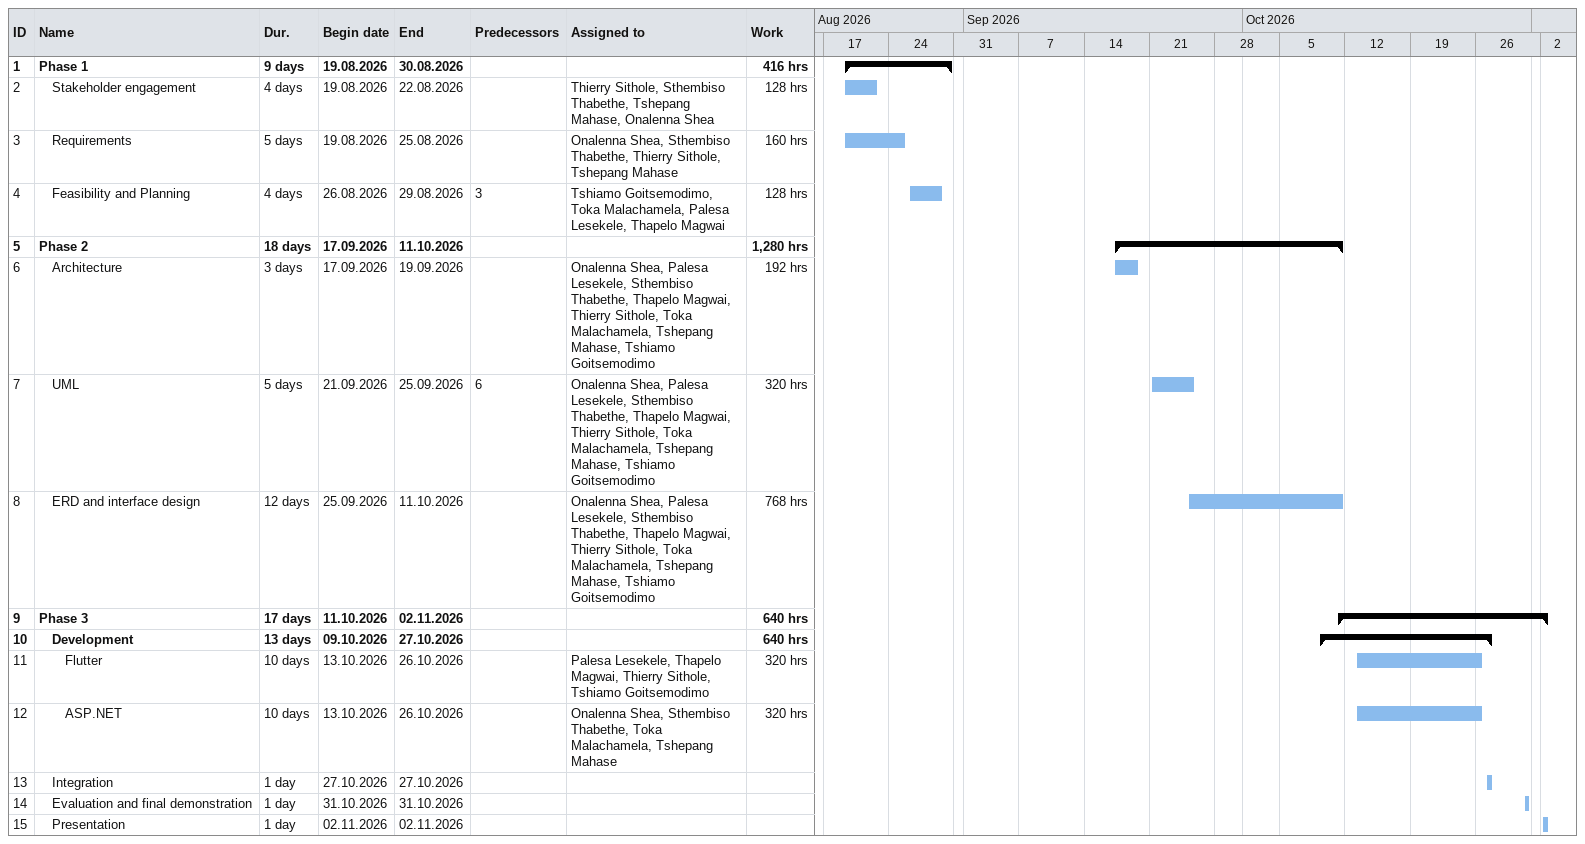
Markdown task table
| ID | Level | Task | Duration | Start | Finish | Predecessors | Resources | Work (h) |
|---|---|---|---|---|---|---|---|---|
| 1 | 1 | **Phase 1** | 9d | 2026-08-19 | 2026-08-30 |  |  | 416 |
| 2 | 2 | Stakeholder engagement | 4d | 2026-08-19 | 2026-08-22 |  | Thierry Sithole, Sthembiso Thabethe, Tshepang Mahase, Onalenna Shea | 128 |
| 3 | 2 | Requirements | 5d | 2026-08-19 | 2026-08-25 |  | Onalenna Shea, Sthembiso Thabethe, Thierry Sithole, Tshepang Mahase | 160 |
| 4 | 2 | Feasibility and Planning | 4d | 2026-08-26 | 2026-08-29 | 3 | Tshiamo Goitsemodimo, Toka Malachamela, Palesa Lesekele, Thapelo Magwai | 128 |
| 5 | 1 | **Phase 2** | 18d | 2026-09-17 | 2026-10-11 |  |  | 1280 |
| 6 | 2 | Architecture | 3d | 2026-09-17 | 2026-09-19 |  | Onalenna Shea, Palesa Lesekele, Sthembiso Thabethe, Thapelo Magwai, Thierry Sithole, Toka Malachamela, Tshepang Mahase, Tshiamo Goitsemodimo | 192 |
| 7 | 2 | UML | 5d | 2026-09-21 | 2026-09-25 | 6 | Onalenna Shea, Palesa Lesekele, Sthembiso Thabethe, Thapelo Magwai, Thierry Sithole, Toka Malachamela, Tshepang Mahase, Tshiamo Goitsemodimo | 320 |
| 8 | 2 | ERD and interface design | 12d | 2026-09-25 | 2026-10-11 |  | Onalenna Shea, Palesa Lesekele, Sthembiso Thabethe, Thapelo Magwai, Thierry Sithole, Toka Malachamela, Tshepang Mahase, Tshiamo Goitsemodimo | 768 |
| 9 | 1 | **Phase 3** | 17d | 2026-10-11 | 2026-11-02 |  |  | 640 |
| 10 | 2 | **Development** | 13d | 2026-10-09 | 2026-10-27 |  |  | 640 |
| 11 | 3 | Flutter | 10d | 2026-10-13 | 2026-10-26 |  | Palesa Lesekele, Thapelo Magwai, Thierry Sithole, Tshiamo Goitsemodimo | 320 |
| 12 | 3 | ASP.NET | 10d | 2026-10-13 | 2026-10-26 |  | Onalenna Shea, Sthembiso Thabethe, Toka Malachamela, Tshepang Mahase | 320 |
| 13 | 2 | Integration | 1d | 2026-10-27 | 2026-10-27 |  |  |  |
| 14 | 2 | Evaluation and final demonstration | 1d | 2026-10-31 | 2026-10-31 |  |  |  |
| 15 | 2 | Presentation | 1d | 2026-11-02 | 2026-11-02 |  |  |  |
